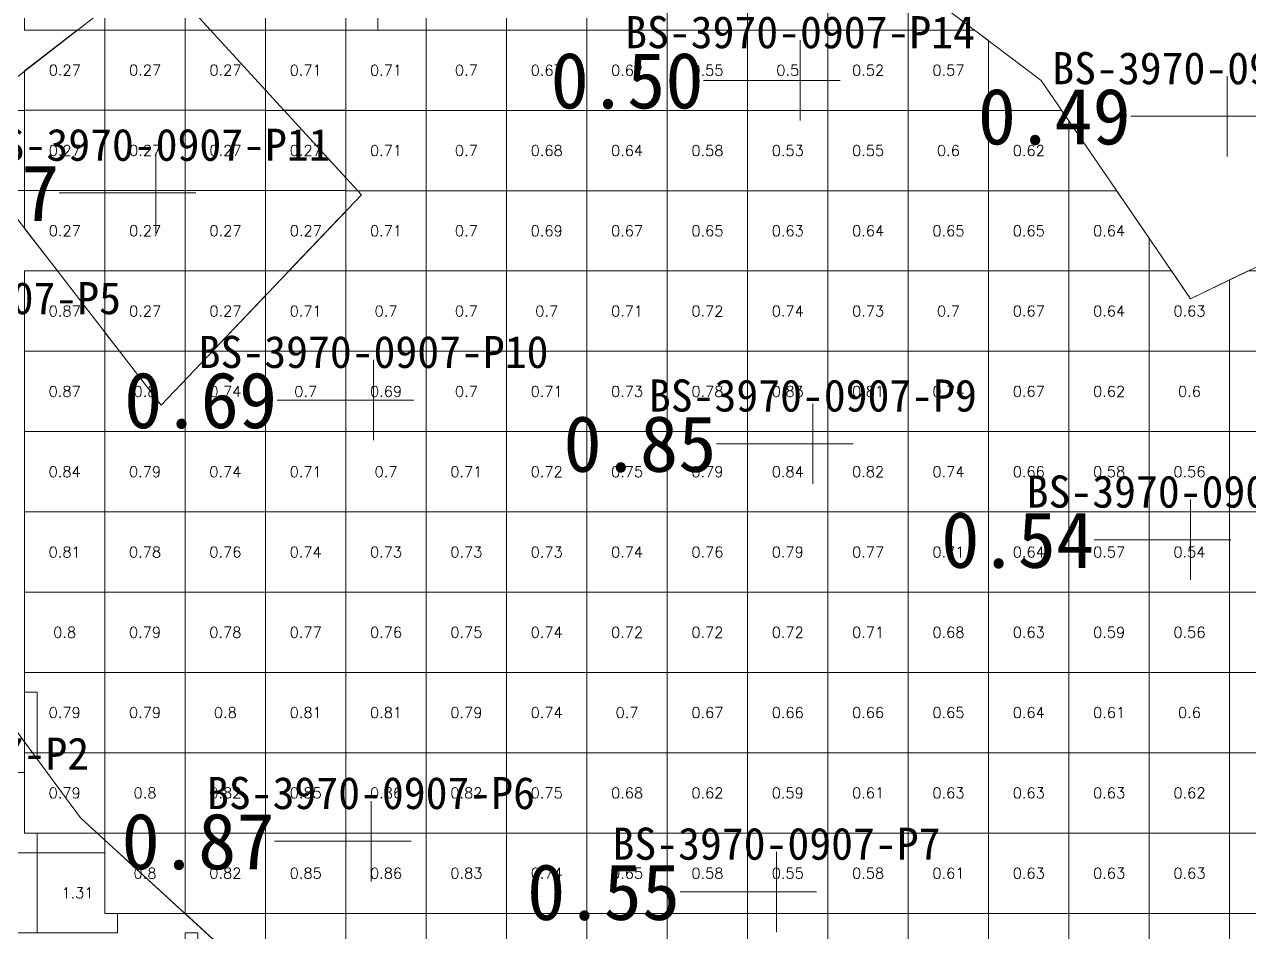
# Model space of a CAD drawing. Header units: inches. Extents: x 469931.6 to 470004.9, y 4349718.4 to 4349790.6.
# Drawn here: x 469940.68 to 469955.93, y 4349727.13 to 4349738.44 of the extents above; entities that cross this region are included whole.
import ezdxf
from ezdxf.enums import TextEntityAlignment as Align

# ---------------------------------------------------------------- set-up
doc = ezdxf.new("R2010")
doc.units = ezdxf.units.IN
doc.header["$MEASUREMENT"] = 0
for name, color, linetype, lineweight in [('0.500-1.000', 7, 'Continuous', 0), ('1.000-1.500', 7, 'Continuous', 0), ('孔口文字', 7, 'Continuous', 0), ('点', 7, 'Continuous', 0), ('爆区方格网', 7, 'Continuous', 0), ('线条', 7, 'Continuous', 0), ('钻孔', 7, 'Continuous', 0)]:
    doc.layers.add(name, color=color, linetype=linetype, lineweight=lineweight)
doc.styles.add('3dmine_textStyle_1', font='txt.shx', dxfattribs={"height": 1, "bigfont": 'gbcbig.shx'})
doc.styles.add('3dmine_textStyle_3', font='simsunb.ttf', dxfattribs={"height": 1})

msp = doc.modelspace()

# ---------------------------------------------------------------- hatches: boundary and pattern name
at = {"layer": '钻孔', "linetype": 'Continuous', "lineweight": 0, "true_color": 0x00ffff, "extrusion": (0, 1, 0)}
for points in [[(-469951.337, 3959.622), (-469950.337, 3959.622), (-469950.337, 3971.622), (-469951.337, 3971.622)], [(-469940.844, 3960.356), (-469939.844, 3960.356), (-469939.844, 3971.356), (-469940.844, 3971.356)], [(-469946.029, 3959.531), (-469945.029, 3959.531), (-469945.029, 3971.531), (-469946.029, 3971.531)], [(-469951.497, 3960.438), (-469950.497, 3960.438), (-469950.497, 3971.438), (-469951.497, 3971.438)], [(-469956.199, 3959.658), (-469955.199, 3959.658), (-469955.199, 3971.658), (-469956.199, 3971.658)], [(-469945.997, 3959.606), (-469944.997, 3959.606), (-469944.997, 3971.606), (-469945.997, 3971.606)], [(-469951.044, 3959.682), (-469950.044, 3959.682), (-469950.044, 3971.682), (-469951.044, 3971.682)]]:
    msp.add_hatch(color=4, dxfattribs=at).paths.add_polyline_path(points, flags=0)
at = {"layer": '钻孔', "linetype": 'Continuous', "lineweight": 0, "true_color": 0x808080, "extrusion": (0, 1, 0)}
for points in [[(-469956.654, 3959.69), (-469955.654, 3959.69), (-469955.654, 3971.69), (-469956.654, 3971.69)], [(-469943.317, 3959.551), (-469942.317, 3959.551), (-469942.317, 3971.551), (-469943.317, 3971.551)]]:
    msp.add_hatch(color=8, dxfattribs=at).paths.add_polyline_path(points, flags=0)

# ---------------------------------------------------------------- linework, layer by layer
at = {"layer": '0.500-1.000', "color": 4, "linetype": 'Continuous', "lineweight": 0, "true_color": 0x00ffff}
for points in [[(469956.989, 4349724.699), (469955.859, 4349723.342), (469953.772, 4349720.857), (469951.686, 4349718.372), (469948.352, 4349719.25), (469946.493, 4349719.739), (469945.018, 4349720.128), (469946.928, 4349723.214), (469947.006, 4349723.341), (469946.95, 4349723.394), (469945.311, 4349724.961), (469941.381, 4349728.564), (469940.505, 4349729.752), (469939.473, 4349731.151), (469936.853, 4349731.96), (469935.078, 4349732.508), (469931.842, 4349732.619), (469931.683, 4349735.179), (469934.683, 4349738.179), (469935.697, 4349739.041), (469936.613, 4349739.82), (469939.613, 4349742.82), (469941.158, 4349743.706), (469942.755, 4349741.707)], [(469942.755, 4349741.707), (469948.39, 4349741.491), (469948.982, 4349741.944), (469950.37, 4349739.993), (469953.337, 4349737.747), (469954.366, 4349736.244), (469955.199, 4349735.026), (469956.817, 4349735.808)], [(469942.309, 4349739.128), (469939.738, 4349737.128), (469942.385, 4349733.701), (469944.877, 4349736.321), (469942.309, 4349739.128)]]:
    msp.add_lwpolyline(points, dxfattribs=at)
at = {"layer": '1.000-1.500', "color": 1, "linetype": 'Continuous', "lineweight": 0, "true_color": 0xff0000}
msp.add_lwpolyline([(469939.473, 4349731.151), (469941.381, 4349728.564), (469943.197, 4349726.899), (469940.724, 4349724.454), (469939.448, 4349725.763), (469936.323, 4349726.803), (469937.928, 4349731.628), (469939.473, 4349731.151)], dxfattribs=at)
at = {"layer": '点', "color": 138, "linetype": 'Continuous', "lineweight": 0, "true_color": 0x004c4c}
for points, elevation in [([(469945.08, 4349738.373), (469945.08, 4349739.373)], 3971.561), ([(469950.337, 4349737.247), (469950.337, 4349738.247)], 3971.622), ([(469950.837, 4349737.747), (469949.837, 4349737.747)], 3971.622), ([(469955.654, 4349736.799), (469955.654, 4349737.799)], 3971.69), ([(469956.154, 4349737.299), (469955.154, 4349737.299)], 3971.69), ([(469942.317, 4349735.845), (469942.317, 4349736.845)], 3971.551), ([(469942.817, 4349736.345), (469941.817, 4349736.345)], 3971.551), ([(469945.029, 4349733.265), (469945.029, 4349734.265)], 3971.531), ([(469945.529, 4349733.765), (469944.529, 4349733.765)], 3971.531), ([(469950.497, 4349732.722), (469950.497, 4349733.722)], 3971.438), ([(469950.997, 4349733.222), (469949.997, 4349733.222)], 3971.438), ([(469955.199, 4349731.526), (469955.199, 4349732.526)], 3971.658), ([(469955.699, 4349732.026), (469954.699, 4349732.026)], 3971.658), ([(469944.997, 4349727.772), (469944.997, 4349728.772)], 3971.606), ([(469945.497, 4349728.272), (469944.497, 4349728.272)], 3971.606), ([(469950.044, 4349727.141), (469950.044, 4349728.141)], 3971.682), ([(469950.544, 4349727.641), (469949.544, 4349727.641)], 3971.682)]:
    msp.add_lwpolyline(points, dxfattribs=dict(at, elevation=elevation))
at = {"layer": '爆区方格网', "color": 4, "linetype": 'Continuous', "lineweight": 0, "true_color": 0x00ffff}
for points, elevation in [([(469941.684, 4349738.373), (469940.684, 4349738.373), (469940.684, 4349739.373), (469941.684, 4349739.373), (469941.684, 4349738.373)], 3971.438), ([(469942.685, 4349738.717), (469942.684, 4349738.718), (469942.684, 4349738.374), (469941.685, 4349738.374), (469941.685, 4349738.642), (469942.309, 4349739.128), (469942.684, 4349738.718), (469942.684, 4349739.373), (469942.685, 4349739.373), (469942.685, 4349738.717)], 3971.551), ([(469943.684, 4349738.373), (469942.684, 4349738.373), (469942.684, 4349739.373), (469943.684, 4349739.373), (469943.684, 4349738.373)], 3971.438), ([(469944.684, 4349738.373), (469943.684, 4349738.373), (469943.684, 4349739.373), (469944.684, 4349739.373), (469944.684, 4349738.373)], 3971.438), ([(469945.684, 4349738.373), (469944.684, 4349738.373), (469944.684, 4349739.373), (469945.684, 4349739.373), (469945.684, 4349738.373)], 3971.438), ([(469946.684, 4349738.373), (469945.684, 4349738.373), (469945.684, 4349739.373), (469946.684, 4349739.373), (469946.684, 4349738.373)], 3971.438), ([(469947.684, 4349738.373), (469946.684, 4349738.373), (469946.684, 4349739.373), (469947.684, 4349739.373), (469947.684, 4349738.373)], 3971.438), ([(469948.684, 4349738.373), (469947.684, 4349738.373), (469947.684, 4349739.373), (469948.684, 4349739.373), (469948.684, 4349738.373)], 3971.438), ([(469949.684, 4349738.373), (469948.684, 4349738.373), (469948.684, 4349739.373), (469949.684, 4349739.373), (469949.684, 4349738.373)], 3971.438), ([(469950.684, 4349738.373), (469949.684, 4349738.373), (469949.684, 4349739.373), (469950.684, 4349739.373), (469950.684, 4349738.373)], 3971.438), ([(469951.684, 4349738.999), (469951.684, 4349738.373), (469950.684, 4349738.373), (469950.684, 4349739.373), (469951.189, 4349739.373), (469951.684, 4349738.999)], 3971.438), ([(469941.685, 4349737.374), (469940.685, 4349737.374), (469940.685, 4349737.864), (469941.338, 4349738.373), (469940.685, 4349738.373), (469940.685, 4349738.374), (469941.339, 4349738.374), (469941.338, 4349738.373), (469941.684, 4349738.373), (469941.684, 4349738.374), (469941.685, 4349738.374), (469941.685, 4349737.374)], 3971.551), ([(469942.684, 4349738.373), (469942.685, 4349738.373), (469942.685, 4349737.374), (469941.685, 4349737.374), (469941.685, 4349738.374), (469942.684, 4349738.374), (469942.684, 4349738.373)], 3971.551), ([(469943.684, 4349738.373), (469943.685, 4349738.373), (469943.685, 4349737.624), (469943.684, 4349737.625), (469943.684, 4349737.374), (469942.685, 4349737.374), (469942.685, 4349738.373), (469943, 4349738.373), (469943.684, 4349737.625), (469943.684, 4349738.373), (469943, 4349738.373), (469942.999, 4349738.374), (469943.684, 4349738.374), (469943.684, 4349738.373)], 3971.551), ([(469944.684, 4349737.373), (469943.684, 4349737.373), (469943.684, 4349738.373), (469944.684, 4349738.373), (469944.684, 4349737.373)], 3971.438), ([(469945.684, 4349737.373), (469944.684, 4349737.373), (469944.684, 4349738.373), (469945.684, 4349738.373), (469945.684, 4349737.373)], 3971.438), ([(469946.684, 4349737.373), (469945.684, 4349737.373), (469945.684, 4349738.373), (469946.684, 4349738.373), (469946.684, 4349737.373)], 3971.438), ([(469947.684, 4349737.373), (469946.684, 4349737.373), (469946.684, 4349738.373), (469947.684, 4349738.373), (469947.684, 4349737.373)], 3971.438), ([(469948.684, 4349737.373), (469947.684, 4349737.373), (469947.684, 4349738.373), (469948.684, 4349738.373), (469948.684, 4349737.373)], 3971.438), ([(469949.684, 4349737.373), (469948.684, 4349737.373), (469948.684, 4349738.373), (469949.684, 4349738.373), (469949.684, 4349737.373)], 3971.438), ([(469950.684, 4349737.373), (469949.684, 4349737.373), (469949.684, 4349738.373), (469950.684, 4349738.373), (469950.684, 4349737.373)], 3971.438), ([(469951.684, 4349737.373), (469950.684, 4349737.373), (469950.684, 4349738.373), (469951.684, 4349738.373), (469951.684, 4349737.373)], 3971.438), ([(469952.684, 4349738.242), (469952.684, 4349737.373), (469951.684, 4349737.373), (469951.684, 4349738.373), (469952.51, 4349738.373), (469952.684, 4349738.242)], 3971.438), ([(469940.685, 4349736.374), (469940.321, 4349736.374), (469939.738, 4349737.128), (469940.053, 4349737.373), (469939.685, 4349737.373), (469939.685, 4349737.374), (469940.054, 4349737.374), (469940.053, 4349737.373), (469940.684, 4349737.373), (469940.684, 4349737.374), (469940.685, 4349737.374), (469940.685, 4349736.374)], 3971.551), ([(469941.685, 4349736.374), (469940.685, 4349736.374), (469940.685, 4349737.374), (469941.685, 4349737.374), (469941.685, 4349736.374)], 3971.551), ([(469942.685, 4349736.374), (469941.685, 4349736.374), (469941.685, 4349737.374), (469942.685, 4349737.374), (469942.685, 4349736.374)], 3971.551), ([(469943.684, 4349737.373), (469943.685, 4349737.373), (469943.685, 4349736.374), (469942.685, 4349736.374), (469942.685, 4349737.374), (469943.684, 4349737.374), (469943.684, 4349737.373)], 3971.551), ([(469944.684, 4349737.373), (469944.685, 4349737.373), (469944.685, 4349736.531), (469944.684, 4349736.532), (469944.684, 4349736.374), (469943.685, 4349736.374), (469943.685, 4349737.373), (469943.915, 4349737.373), (469944.684, 4349736.532), (469944.684, 4349737.373), (469943.915, 4349737.373), (469943.914, 4349737.374), (469944.684, 4349737.374), (469944.684, 4349737.373)], 3971.551), ([(469945.684, 4349736.373), (469944.684, 4349736.373), (469944.684, 4349737.373), (469945.684, 4349737.373), (469945.684, 4349736.373)], 3971.438), ([(469946.684, 4349736.373), (469945.684, 4349736.373), (469945.684, 4349737.373), (469946.684, 4349737.373), (469946.684, 4349736.373)], 3971.438), ([(469947.684, 4349736.373), (469946.684, 4349736.373), (469946.684, 4349737.373), (469947.684, 4349737.373), (469947.684, 4349736.373)], 3971.438), ([(469948.684, 4349736.373), (469947.684, 4349736.373), (469947.684, 4349737.373), (469948.684, 4349737.373), (469948.684, 4349736.373)], 3971.438), ([(469949.684, 4349736.373), (469948.684, 4349736.373), (469948.684, 4349737.373), (469949.684, 4349737.373), (469949.684, 4349736.373)], 3971.438), ([(469950.684, 4349736.373), (469949.684, 4349736.373), (469949.684, 4349737.373), (469950.684, 4349737.373), (469950.684, 4349736.373)], 3971.438), ([(469951.684, 4349736.373), (469950.684, 4349736.373), (469950.684, 4349737.373), (469951.684, 4349737.373), (469951.684, 4349736.373)], 3971.438), ([(469952.684, 4349736.373), (469951.684, 4349736.373), (469951.684, 4349737.373), (469952.684, 4349737.373), (469952.684, 4349736.373)], 3971.438), ([(469953.684, 4349737.241), (469953.684, 4349736.373), (469952.684, 4349736.373), (469952.684, 4349737.373), (469953.593, 4349737.373), (469953.684, 4349737.241)], 3971.438), ([(469941.685, 4349735.374), (469941.093, 4349735.374), (469940.685, 4349735.903), (469940.685, 4349736.374), (469941.685, 4349736.374), (469941.685, 4349735.374)], 3971.551), ([(469942.685, 4349735.374), (469941.685, 4349735.374), (469941.685, 4349736.374), (469942.685, 4349736.374), (469942.685, 4349735.374)], 3971.551), ([(469943.685, 4349735.374), (469942.685, 4349735.374), (469942.685, 4349736.374), (469943.685, 4349736.374), (469943.685, 4349735.374)], 3971.551), ([(469944.684, 4349736.373), (469944.684, 4349736.117), (469944.685, 4349736.118), (469944.685, 4349735.374), (469944.684, 4349735.374), (469944.684, 4349736.117), (469943.976, 4349735.374), (469943.685, 4349735.374), (469943.685, 4349736.374), (469944.684, 4349736.374), (469944.684, 4349736.373)], 3971.551), ([(469945.684, 4349735.373), (469944.684, 4349735.373), (469944.684, 4349736.373), (469945.684, 4349736.373), (469945.684, 4349735.373)], 3971.438), ([(469946.684, 4349735.373), (469945.684, 4349735.373), (469945.684, 4349736.373), (469946.684, 4349736.373), (469946.684, 4349735.373)], 3971.438), ([(469947.684, 4349735.373), (469946.684, 4349735.373), (469946.684, 4349736.373), (469947.684, 4349736.373), (469947.684, 4349735.373)], 3971.438), ([(469948.684, 4349735.373), (469947.684, 4349735.373), (469947.684, 4349736.373), (469948.684, 4349736.373), (469948.684, 4349735.373)], 3971.438), ([(469949.684, 4349735.373), (469948.684, 4349735.373), (469948.684, 4349736.373), (469949.684, 4349736.373), (469949.684, 4349735.373)], 3971.438), ([(469950.684, 4349735.373), (469949.684, 4349735.373), (469949.684, 4349736.373), (469950.684, 4349736.373), (469950.684, 4349735.373)], 3971.438), ([(469951.684, 4349735.373), (469950.684, 4349735.373), (469950.684, 4349736.373), (469951.684, 4349736.373), (469951.684, 4349735.373)], 3971.438), ([(469952.684, 4349735.373), (469951.684, 4349735.373), (469951.684, 4349736.373), (469952.684, 4349736.373), (469952.684, 4349735.373)], 3971.438), ([(469953.684, 4349735.373), (469952.684, 4349735.373), (469952.684, 4349736.373), (469953.684, 4349736.373), (469953.684, 4349735.373)], 3971.438), ([(469954.366, 4349736.244), (469954.684, 4349735.78), (469954.684, 4349735.373), (469953.684, 4349735.373), (469953.684, 4349736.373), (469954.278, 4349736.373), (469954.366, 4349736.244)], 3971.438), ([(469941.684, 4349734.373), (469940.684, 4349734.373), (469940.684, 4349735.373), (469941.684, 4349735.373), (469941.684, 4349734.373)], 3971.438), ([(469942.685, 4349734.374), (469941.865, 4349734.374), (469941.685, 4349734.608), (469941.685, 4349735.374), (469942.685, 4349735.374), (469942.685, 4349734.374)], 3971.551), ([(469943.685, 4349735.373), (469943.684, 4349735.373), (469943.684, 4349735.066), (469943.685, 4349735.067), (469943.685, 4349734.374), (469943.684, 4349734.374), (469943.684, 4349735.066), (469943.025, 4349734.374), (469942.685, 4349734.374), (469942.685, 4349735.374), (469943.685, 4349735.374), (469943.685, 4349735.373)], 3971.551), ([(469944.684, 4349734.373), (469943.684, 4349734.373), (469943.684, 4349735.373), (469944.684, 4349735.373), (469944.684, 4349734.373)], 3971.438), ([(469945.684, 4349734.373), (469944.684, 4349734.373), (469944.684, 4349735.373), (469945.684, 4349735.373), (469945.684, 4349734.373)], 3971.438), ([(469946.684, 4349734.373), (469945.684, 4349734.373), (469945.684, 4349735.373), (469946.684, 4349735.373), (469946.684, 4349734.373)], 3971.438), ([(469947.684, 4349734.373), (469946.684, 4349734.373), (469946.684, 4349735.373), (469947.684, 4349735.373), (469947.684, 4349734.373)], 3971.438), ([(469948.684, 4349734.373), (469947.684, 4349734.373), (469947.684, 4349735.373), (469948.684, 4349735.373), (469948.684, 4349734.373)], 3971.438), ([(469949.684, 4349734.373), (469948.684, 4349734.373), (469948.684, 4349735.373), (469949.684, 4349735.373), (469949.684, 4349734.373)], 3971.438), ([(469950.684, 4349734.373), (469949.684, 4349734.373), (469949.684, 4349735.373), (469950.684, 4349735.373), (469950.684, 4349734.373)], 3971.438), ([(469951.684, 4349734.373), (469950.684, 4349734.373), (469950.684, 4349735.373), (469951.684, 4349735.373), (469951.684, 4349734.373)], 3971.438), ([(469952.684, 4349734.373), (469951.684, 4349734.373), (469951.684, 4349735.373), (469952.684, 4349735.373), (469952.684, 4349734.373)], 3971.438), ([(469953.684, 4349734.373), (469952.684, 4349734.373), (469952.684, 4349735.373), (469953.684, 4349735.373), (469953.684, 4349734.373)], 3971.438), ([(469954.684, 4349734.373), (469953.684, 4349734.373), (469953.684, 4349735.373), (469954.684, 4349735.373), (469954.684, 4349734.373)], 3971.438), ([(469955.199, 4349735.026), (469955.684, 4349735.261), (469955.684, 4349734.373), (469954.684, 4349734.373), (469954.684, 4349735.373), (469954.962, 4349735.373), (469955.199, 4349735.026)], 3971.438), ([(469956.684, 4349734.373), (469955.684, 4349734.373), (469955.684, 4349735.261), (469955.916, 4349735.373), (469956.684, 4349735.373), (469956.684, 4349734.373)], 3971.438), ([(469941.684, 4349733.373), (469940.684, 4349733.373), (469940.684, 4349734.373), (469941.684, 4349734.373), (469941.684, 4349733.373)], 3971.438), ([(469942.684, 4349733.373), (469941.684, 4349733.373), (469941.684, 4349734.373), (469942.684, 4349734.373), (469942.684, 4349733.373)], 3971.438), ([(469943.684, 4349733.373), (469942.684, 4349733.373), (469942.684, 4349734.373), (469943.684, 4349734.373), (469943.684, 4349733.373)], 3971.438), ([(469944.684, 4349733.373), (469943.684, 4349733.373), (469943.684, 4349734.373), (469944.684, 4349734.373), (469944.684, 4349733.373)], 3971.438), ([(469945.684, 4349733.373), (469944.684, 4349733.373), (469944.684, 4349734.373), (469945.684, 4349734.373), (469945.684, 4349733.373)], 3971.438), ([(469946.684, 4349733.373), (469945.684, 4349733.373), (469945.684, 4349734.373), (469946.684, 4349734.373), (469946.684, 4349733.373)], 3971.438), ([(469947.684, 4349733.373), (469946.684, 4349733.373), (469946.684, 4349734.373), (469947.684, 4349734.373), (469947.684, 4349733.373)], 3971.438), ([(469948.684, 4349733.373), (469947.684, 4349733.373), (469947.684, 4349734.373), (469948.684, 4349734.373), (469948.684, 4349733.373)], 3971.438), ([(469949.684, 4349733.373), (469948.684, 4349733.373), (469948.684, 4349734.373), (469949.684, 4349734.373), (469949.684, 4349733.373)], 3971.438), ([(469950.684, 4349733.373), (469949.684, 4349733.373), (469949.684, 4349734.373), (469950.684, 4349734.373), (469950.684, 4349733.373)], 3971.438), ([(469951.684, 4349733.373), (469950.684, 4349733.373), (469950.684, 4349734.373), (469951.684, 4349734.373), (469951.684, 4349733.373)], 3971.438), ([(469952.684, 4349733.373), (469951.684, 4349733.373), (469951.684, 4349734.373), (469952.684, 4349734.373), (469952.684, 4349733.373)], 3971.438), ([(469953.684, 4349733.373), (469952.684, 4349733.373), (469952.684, 4349734.373), (469953.684, 4349734.373), (469953.684, 4349733.373)], 3971.438), ([(469954.684, 4349733.373), (469953.684, 4349733.373), (469953.684, 4349734.373), (469954.684, 4349734.373), (469954.684, 4349733.373)], 3971.438), ([(469955.684, 4349733.373), (469954.684, 4349733.373), (469954.684, 4349734.373), (469955.684, 4349734.373), (469955.684, 4349733.373)], 3971.438), ([(469956.684, 4349733.373), (469955.684, 4349733.373), (469955.684, 4349734.373), (469956.684, 4349734.373), (469956.684, 4349733.373)], 3971.438), ([(469941.684, 4349732.373), (469940.684, 4349732.373), (469940.684, 4349733.373), (469941.684, 4349733.373), (469941.684, 4349732.373)], 3971.438), ([(469942.684, 4349732.373), (469941.684, 4349732.373), (469941.684, 4349733.373), (469942.684, 4349733.373), (469942.684, 4349732.373)], 3971.438), ([(469943.684, 4349732.373), (469942.684, 4349732.373), (469942.684, 4349733.373), (469943.684, 4349733.373), (469943.684, 4349732.373)], 3971.438), ([(469944.684, 4349732.373), (469943.684, 4349732.373), (469943.684, 4349733.373), (469944.684, 4349733.373), (469944.684, 4349732.373)], 3971.438), ([(469945.684, 4349732.373), (469944.684, 4349732.373), (469944.684, 4349733.373), (469945.684, 4349733.373), (469945.684, 4349732.373)], 3971.438), ([(469946.684, 4349732.373), (469945.684, 4349732.373), (469945.684, 4349733.373), (469946.684, 4349733.373), (469946.684, 4349732.373)], 3971.438), ([(469947.684, 4349732.373), (469946.684, 4349732.373), (469946.684, 4349733.373), (469947.684, 4349733.373), (469947.684, 4349732.373)], 3971.438), ([(469948.684, 4349732.373), (469947.684, 4349732.373), (469947.684, 4349733.373), (469948.684, 4349733.373), (469948.684, 4349732.373)], 3971.438), ([(469949.684, 4349732.373), (469948.684, 4349732.373), (469948.684, 4349733.373), (469949.684, 4349733.373), (469949.684, 4349732.373)], 3971.438), ([(469950.684, 4349732.373), (469949.684, 4349732.373), (469949.684, 4349733.373), (469950.684, 4349733.373), (469950.684, 4349732.373)], 3971.438), ([(469951.684, 4349732.373), (469950.684, 4349732.373), (469950.684, 4349733.373), (469951.684, 4349733.373), (469951.684, 4349732.373)], 3971.438), ([(469952.684, 4349732.373), (469951.684, 4349732.373), (469951.684, 4349733.373), (469952.684, 4349733.373), (469952.684, 4349732.373)], 3971.438), ([(469953.684, 4349732.373), (469952.684, 4349732.373), (469952.684, 4349733.373), (469953.684, 4349733.373), (469953.684, 4349732.373)], 3971.438), ([(469954.684, 4349732.373), (469953.684, 4349732.373), (469953.684, 4349733.373), (469954.684, 4349733.373), (469954.684, 4349732.373)], 3971.438), ([(469955.684, 4349732.373), (469954.684, 4349732.373), (469954.684, 4349733.373), (469955.684, 4349733.373), (469955.684, 4349732.373)], 3971.438), ([(469956.684, 4349732.373), (469955.684, 4349732.373), (469955.684, 4349733.373), (469956.684, 4349733.373), (469956.684, 4349732.373)], 3971.438), ([(469941.684, 4349731.373), (469940.684, 4349731.373), (469940.684, 4349732.373), (469941.684, 4349732.373), (469941.684, 4349731.373)], 3971.438), ([(469942.684, 4349731.373), (469941.684, 4349731.373), (469941.684, 4349732.373), (469942.684, 4349732.373), (469942.684, 4349731.373)], 3971.438), ([(469943.684, 4349731.373), (469942.684, 4349731.373), (469942.684, 4349732.373), (469943.684, 4349732.373), (469943.684, 4349731.373)], 3971.438), ([(469944.684, 4349731.373), (469943.684, 4349731.373), (469943.684, 4349732.373), (469944.684, 4349732.373), (469944.684, 4349731.373)], 3971.438), ([(469945.684, 4349731.373), (469944.684, 4349731.373), (469944.684, 4349732.373), (469945.684, 4349732.373), (469945.684, 4349731.373)], 3971.438), ([(469946.684, 4349731.373), (469945.684, 4349731.373), (469945.684, 4349732.373), (469946.684, 4349732.373), (469946.684, 4349731.373)], 3971.438), ([(469947.684, 4349731.373), (469946.684, 4349731.373), (469946.684, 4349732.373), (469947.684, 4349732.373), (469947.684, 4349731.373)], 3971.438), ([(469948.684, 4349731.373), (469947.684, 4349731.373), (469947.684, 4349732.373), (469948.684, 4349732.373), (469948.684, 4349731.373)], 3971.438), ([(469949.684, 4349731.373), (469948.684, 4349731.373), (469948.684, 4349732.373), (469949.684, 4349732.373), (469949.684, 4349731.373)], 3971.438), ([(469950.684, 4349731.373), (469949.684, 4349731.373), (469949.684, 4349732.373), (469950.684, 4349732.373), (469950.684, 4349731.373)], 3971.438), ([(469951.684, 4349731.373), (469950.684, 4349731.373), (469950.684, 4349732.373), (469951.684, 4349732.373), (469951.684, 4349731.373)], 3971.438), ([(469952.684, 4349731.373), (469951.684, 4349731.373), (469951.684, 4349732.373), (469952.684, 4349732.373), (469952.684, 4349731.373)], 3971.438), ([(469953.684, 4349731.373), (469952.684, 4349731.373), (469952.684, 4349732.373), (469953.684, 4349732.373), (469953.684, 4349731.373)], 3971.438), ([(469954.684, 4349731.373), (469953.684, 4349731.373), (469953.684, 4349732.373), (469954.684, 4349732.373), (469954.684, 4349731.373)], 3971.438), ([(469955.684, 4349731.373), (469954.684, 4349731.373), (469954.684, 4349732.373), (469955.684, 4349732.373), (469955.684, 4349731.373)], 3971.438), ([(469956.684, 4349731.373), (469955.684, 4349731.373), (469955.684, 4349732.373), (469956.684, 4349732.373), (469956.684, 4349731.373)], 3971.438), ([(469941.684, 4349730.373), (469940.684, 4349730.373), (469940.684, 4349731.373), (469941.684, 4349731.373), (469941.684, 4349730.373)], 3971.438), ([(469942.684, 4349730.373), (469941.684, 4349730.373), (469941.684, 4349731.373), (469942.684, 4349731.373), (469942.684, 4349730.373)], 3971.438), ([(469943.684, 4349730.373), (469942.684, 4349730.373), (469942.684, 4349731.373), (469943.684, 4349731.373), (469943.684, 4349730.373)], 3971.438), ([(469944.684, 4349730.373), (469943.684, 4349730.373), (469943.684, 4349731.373), (469944.684, 4349731.373), (469944.684, 4349730.373)], 3971.438), ([(469945.684, 4349730.373), (469944.684, 4349730.373), (469944.684, 4349731.373), (469945.684, 4349731.373), (469945.684, 4349730.373)], 3971.438), ([(469946.684, 4349730.373), (469945.684, 4349730.373), (469945.684, 4349731.373), (469946.684, 4349731.373), (469946.684, 4349730.373)], 3971.438), ([(469947.684, 4349730.373), (469946.684, 4349730.373), (469946.684, 4349731.373), (469947.684, 4349731.373), (469947.684, 4349730.373)], 3971.438), ([(469948.684, 4349730.373), (469947.684, 4349730.373), (469947.684, 4349731.373), (469948.684, 4349731.373), (469948.684, 4349730.373)], 3971.438), ([(469949.684, 4349730.373), (469948.684, 4349730.373), (469948.684, 4349731.373), (469949.684, 4349731.373), (469949.684, 4349730.373)], 3971.438), ([(469950.684, 4349730.373), (469949.684, 4349730.373), (469949.684, 4349731.373), (469950.684, 4349731.373), (469950.684, 4349730.373)], 3971.438), ([(469951.684, 4349730.373), (469950.684, 4349730.373), (469950.684, 4349731.373), (469951.684, 4349731.373), (469951.684, 4349730.373)], 3971.438), ([(469952.684, 4349730.373), (469951.684, 4349730.373), (469951.684, 4349731.373), (469952.684, 4349731.373), (469952.684, 4349730.373)], 3971.438), ([(469953.684, 4349730.373), (469952.684, 4349730.373), (469952.684, 4349731.373), (469953.684, 4349731.373), (469953.684, 4349730.373)], 3971.438), ([(469954.684, 4349730.373), (469953.684, 4349730.373), (469953.684, 4349731.373), (469954.684, 4349731.373), (469954.684, 4349730.373)], 3971.438), ([(469955.684, 4349730.373), (469954.684, 4349730.373), (469954.684, 4349731.373), (469955.684, 4349731.373), (469955.684, 4349730.373)], 3971.438), ([(469956.684, 4349730.373), (469955.684, 4349730.373), (469955.684, 4349731.373), (469956.684, 4349731.373), (469956.684, 4349730.373)], 3971.438), ([(469941.684, 4349729.373), (469940.684, 4349729.373), (469940.684, 4349730.373), (469941.684, 4349730.373), (469941.684, 4349729.373)], 3971.438), ([(469942.684, 4349729.373), (469941.684, 4349729.373), (469941.684, 4349730.373), (469942.684, 4349730.373), (469942.684, 4349729.373)], 3971.438), ([(469943.684, 4349729.373), (469942.684, 4349729.373), (469942.684, 4349730.373), (469943.684, 4349730.373), (469943.684, 4349729.373)], 3971.438), ([(469944.684, 4349729.373), (469943.684, 4349729.373), (469943.684, 4349730.373), (469944.684, 4349730.373), (469944.684, 4349729.373)], 3971.438), ([(469945.684, 4349729.373), (469944.684, 4349729.373), (469944.684, 4349730.373), (469945.684, 4349730.373), (469945.684, 4349729.373)], 3971.438), ([(469946.684, 4349729.373), (469945.684, 4349729.373), (469945.684, 4349730.373), (469946.684, 4349730.373), (469946.684, 4349729.373)], 3971.438), ([(469947.684, 4349729.373), (469946.684, 4349729.373), (469946.684, 4349730.373), (469947.684, 4349730.373), (469947.684, 4349729.373)], 3971.438), ([(469948.684, 4349729.373), (469947.684, 4349729.373), (469947.684, 4349730.373), (469948.684, 4349730.373), (469948.684, 4349729.373)], 3971.438), ([(469949.684, 4349729.373), (469948.684, 4349729.373), (469948.684, 4349730.373), (469949.684, 4349730.373), (469949.684, 4349729.373)], 3971.438), ([(469950.684, 4349729.373), (469949.684, 4349729.373), (469949.684, 4349730.373), (469950.684, 4349730.373), (469950.684, 4349729.373)], 3971.438), ([(469951.684, 4349729.373), (469950.684, 4349729.373), (469950.684, 4349730.373), (469951.684, 4349730.373), (469951.684, 4349729.373)], 3971.438), ([(469952.684, 4349729.373), (469951.684, 4349729.373), (469951.684, 4349730.373), (469952.684, 4349730.373), (469952.684, 4349729.373)], 3971.438), ([(469953.684, 4349729.373), (469952.684, 4349729.373), (469952.684, 4349730.373), (469953.684, 4349730.373), (469953.684, 4349729.373)], 3971.438), ([(469954.684, 4349729.373), (469953.684, 4349729.373), (469953.684, 4349730.373), (469954.684, 4349730.373), (469954.684, 4349729.373)], 3971.438), ([(469955.684, 4349729.373), (469954.684, 4349729.373), (469954.684, 4349730.373), (469955.684, 4349730.373), (469955.684, 4349729.373)], 3971.438), ([(469956.684, 4349729.373), (469955.684, 4349729.373), (469955.684, 4349730.373), (469956.684, 4349730.373), (469956.684, 4349729.373)], 3971.438), ([(469941.684, 4349728.373), (469940.684, 4349728.373), (469940.684, 4349729.373), (469941.684, 4349729.373), (469941.684, 4349728.373)], 3971.438), ([(469942.684, 4349728.373), (469941.684, 4349728.373), (469941.684, 4349729.373), (469942.684, 4349729.373), (469942.684, 4349728.373)], 3971.438), ([(469943.684, 4349728.373), (469942.684, 4349728.373), (469942.684, 4349729.373), (469943.684, 4349729.373), (469943.684, 4349728.373)], 3971.438), ([(469944.684, 4349728.373), (469943.684, 4349728.373), (469943.684, 4349729.373), (469944.684, 4349729.373), (469944.684, 4349728.373)], 3971.438), ([(469945.684, 4349728.373), (469944.684, 4349728.373), (469944.684, 4349729.373), (469945.684, 4349729.373), (469945.684, 4349728.373)], 3971.438), ([(469946.684, 4349728.373), (469945.684, 4349728.373), (469945.684, 4349729.373), (469946.684, 4349729.373), (469946.684, 4349728.373)], 3971.438), ([(469947.684, 4349728.373), (469946.684, 4349728.373), (469946.684, 4349729.373), (469947.684, 4349729.373), (469947.684, 4349728.373)], 3971.438), ([(469948.684, 4349728.373), (469947.684, 4349728.373), (469947.684, 4349729.373), (469948.684, 4349729.373), (469948.684, 4349728.373)], 3971.438), ([(469949.684, 4349728.373), (469948.684, 4349728.373), (469948.684, 4349729.373), (469949.684, 4349729.373), (469949.684, 4349728.373)], 3971.438), ([(469950.684, 4349728.373), (469949.684, 4349728.373), (469949.684, 4349729.373), (469950.684, 4349729.373), (469950.684, 4349728.373)], 3971.438), ([(469951.684, 4349728.373), (469950.684, 4349728.373), (469950.684, 4349729.373), (469951.684, 4349729.373), (469951.684, 4349728.373)], 3971.438), ([(469952.684, 4349728.373), (469951.684, 4349728.373), (469951.684, 4349729.373), (469952.684, 4349729.373), (469952.684, 4349728.373)], 3971.438), ([(469953.684, 4349728.373), (469952.684, 4349728.373), (469952.684, 4349729.373), (469953.684, 4349729.373), (469953.684, 4349728.373)], 3971.438), ([(469954.684, 4349728.373), (469953.684, 4349728.373), (469953.684, 4349729.373), (469954.684, 4349729.373), (469954.684, 4349728.373)], 3971.438), ([(469955.684, 4349728.373), (469954.684, 4349728.373), (469954.684, 4349729.373), (469955.684, 4349729.373), (469955.684, 4349728.373)], 3971.438), ([(469956.684, 4349728.373), (469955.684, 4349728.373), (469955.684, 4349729.373), (469956.684, 4349729.373), (469956.684, 4349728.373)], 3971.438), ([(469942.684, 4349727.373), (469941.684, 4349727.373), (469941.684, 4349728.373), (469942.684, 4349728.373), (469942.684, 4349727.373)], 3971.438), ([(469943.684, 4349727.373), (469942.684, 4349727.373), (469942.684, 4349728.373), (469943.684, 4349728.373), (469943.684, 4349727.373)], 3971.438), ([(469944.684, 4349727.373), (469943.684, 4349727.373), (469943.684, 4349728.373), (469944.684, 4349728.373), (469944.684, 4349727.373)], 3971.438), ([(469945.684, 4349727.373), (469944.684, 4349727.373), (469944.684, 4349728.373), (469945.684, 4349728.373), (469945.684, 4349727.373)], 3971.438), ([(469946.684, 4349727.373), (469945.684, 4349727.373), (469945.684, 4349728.373), (469946.684, 4349728.373), (469946.684, 4349727.373)], 3971.438), ([(469947.684, 4349727.373), (469946.684, 4349727.373), (469946.684, 4349728.373), (469947.684, 4349728.373), (469947.684, 4349727.373)], 3971.438), ([(469948.684, 4349727.373), (469947.684, 4349727.373), (469947.684, 4349728.373), (469948.684, 4349728.373), (469948.684, 4349727.373)], 3971.438), ([(469949.684, 4349727.373), (469948.684, 4349727.373), (469948.684, 4349728.373), (469949.684, 4349728.373), (469949.684, 4349727.373)], 3971.438), ([(469950.684, 4349727.373), (469949.684, 4349727.373), (469949.684, 4349728.373), (469950.684, 4349728.373), (469950.684, 4349727.373)], 3971.438), ([(469951.684, 4349727.373), (469950.684, 4349727.373), (469950.684, 4349728.373), (469951.684, 4349728.373), (469951.684, 4349727.373)], 3971.438), ([(469952.684, 4349727.373), (469951.684, 4349727.373), (469951.684, 4349728.373), (469952.684, 4349728.373), (469952.684, 4349727.373)], 3971.438), ([(469953.684, 4349727.373), (469952.684, 4349727.373), (469952.684, 4349728.373), (469953.684, 4349728.373), (469953.684, 4349727.373)], 3971.438), ([(469954.684, 4349727.373), (469953.684, 4349727.373), (469953.684, 4349728.373), (469954.684, 4349728.373), (469954.684, 4349727.373)], 3971.438), ([(469955.684, 4349727.373), (469954.684, 4349727.373), (469954.684, 4349728.373), (469955.684, 4349728.373), (469955.684, 4349727.373)], 3971.438), ([(469956.684, 4349727.373), (469955.684, 4349727.373), (469955.684, 4349728.373), (469956.684, 4349728.373), (469956.684, 4349727.373)], 3971.438), ([(469944.684, 4349726.373), (469943.684, 4349726.373), (469943.684, 4349727.373), (469944.684, 4349727.373), (469944.684, 4349726.373)], 3971.438), ([(469945.684, 4349726.373), (469944.684, 4349726.373), (469944.684, 4349727.373), (469945.684, 4349727.373), (469945.684, 4349726.373)], 3971.438), ([(469946.684, 4349726.373), (469945.684, 4349726.373), (469945.684, 4349727.373), (469946.684, 4349727.373), (469946.684, 4349726.373)], 3971.438), ([(469947.684, 4349726.373), (469946.684, 4349726.373), (469946.684, 4349727.373), (469947.684, 4349727.373), (469947.684, 4349726.373)], 3971.438), ([(469948.684, 4349726.373), (469947.684, 4349726.373), (469947.684, 4349727.373), (469948.684, 4349727.373), (469948.684, 4349726.373)], 3971.438), ([(469949.684, 4349726.373), (469948.684, 4349726.373), (469948.684, 4349727.373), (469949.684, 4349727.373), (469949.684, 4349726.373)], 3971.438), ([(469950.684, 4349726.373), (469949.684, 4349726.373), (469949.684, 4349727.373), (469950.684, 4349727.373), (469950.684, 4349726.373)], 3971.438), ([(469951.684, 4349726.373), (469950.684, 4349726.373), (469950.684, 4349727.373), (469951.684, 4349727.373), (469951.684, 4349726.373)], 3971.438), ([(469952.684, 4349726.373), (469951.684, 4349726.373), (469951.684, 4349727.373), (469952.684, 4349727.373), (469952.684, 4349726.373)], 3971.438), ([(469953.684, 4349726.373), (469952.684, 4349726.373), (469952.684, 4349727.373), (469953.684, 4349727.373), (469953.684, 4349726.373)], 3971.438), ([(469954.684, 4349726.373), (469953.684, 4349726.373), (469953.684, 4349727.373), (469954.684, 4349727.373), (469954.684, 4349726.373)], 3971.438), ([(469955.684, 4349726.373), (469954.684, 4349726.373), (469954.684, 4349727.373), (469955.684, 4349727.373), (469955.684, 4349726.373)], 3971.438), ([(469956.684, 4349726.373), (469955.684, 4349726.373), (469955.684, 4349727.373), (469956.684, 4349727.373), (469956.684, 4349726.373)], 3971.438)]:
    msp.add_lwpolyline(points, dxfattribs=dict(at, elevation=elevation))
at = {"layer": '爆区方格网', "color": 1, "linetype": 'Continuous', "lineweight": 0, "true_color": 0xff0000}
for points, elevation in [([(469940.843, 4349729.294), (469940.684, 4349729.51), (469940.684, 4349729.373), (469940.684, 4349729.129), (469939.843, 4349729.129), (469939.843, 4349730.129), (469940.227, 4349730.129), (469940.684, 4349729.51), (469940.684, 4349730.129), (469940.843, 4349730.129), (469940.843, 4349729.294)], 3971.711), ([(469940.684, 4349728.373), (469940.843, 4349728.373), (469940.843, 4349728.129), (469939.843, 4349728.129), (469939.843, 4349729.129), (469940.684, 4349729.129), (469940.684, 4349728.373)], 3971.711), ([(469940.843, 4349727.129), (469939.843, 4349727.129), (469939.843, 4349728.129), (469940.843, 4349728.129), (469940.843, 4349727.129)], 3971.711), ([(469941.684, 4349727.373), (469941.843, 4349727.373), (469941.843, 4349727.129), (469940.843, 4349727.129), (469940.843, 4349728.129), (469941.684, 4349728.129), (469941.684, 4349727.373)], 3971.711), ([(469943.684, 4349726.373), (469942.843, 4349726.373), (469942.843, 4349726.548), (469942.684, 4349726.391), (469942.684, 4349727.129), (469942.843, 4349727.129), (469942.843, 4349726.548), (469943.197, 4349726.899), (469943.197, 4349726.899), (469942.684, 4349727.37), (469942.684, 4349727.373), (469943.684, 4349727.373), (469943.684, 4349726.373)], 3971.698)]:
    msp.add_lwpolyline(points, dxfattribs=dict(at, elevation=elevation))
at = {"layer": '线条', "color": 138, "linetype": 'Continuous', "lineweight": 0, "true_color": 0x004c4c}
for points, elevation in [([(469950.337, 4349737.747), (469950.337, 4349737.747), (469950.337, 4349737.747)], 3971.622), ([(469955.654, 4349737.299), (469955.654, 4349737.299), (469955.654, 4349737.299)], 3971.69), ([(469942.317, 4349736.345), (469942.317, 4349736.345), (469942.317, 4349736.345)], 3971.551), ([(469945.029, 4349733.765), (469945.029, 4349733.765), (469945.029, 4349733.765)], 3971.531), ([(469950.497, 4349733.222), (469950.497, 4349733.222), (469950.497, 4349733.222)], 3971.438), ([(469955.199, 4349732.026), (469955.199, 4349732.026), (469955.199, 4349732.026)], 3971.658), ([(469944.997, 4349728.272), (469944.997, 4349728.272), (469944.997, 4349728.272)], 3971.606), ([(469950.044, 4349727.641), (469950.044, 4349727.641), (469950.044, 4349727.641)], 3971.682)]:
    msp.add_lwpolyline(points, dxfattribs=dict(at, elevation=elevation))
at = {"layer": '钻孔', "color": 4, "linetype": 'Continuous', "lineweight": 0, "true_color": 0x00ffff}
for points, elevation in [([(469950.337, 4349737.747), (469949.137, 4349737.747)], 3971.622), ([(469950.337, 4349737.747), (469949.137, 4349737.747)], 3959.622), ([(469945.029, 4349733.765), (469943.829, 4349733.765)], 3971.531), ([(469945.029, 4349733.765), (469943.829, 4349733.765)], 3959.531), ([(469950.497, 4349733.222), (469949.297, 4349733.222)], 3971.438), ([(469950.497, 4349733.222), (469949.297, 4349733.222)], 3960.438), ([(469955.199, 4349732.026), (469953.999, 4349732.026)], 3971.658), ([(469955.199, 4349732.026), (469953.999, 4349732.026)], 3959.658), ([(469944.997, 4349728.272), (469943.797, 4349728.272)], 3971.606), ([(469944.997, 4349728.272), (469943.797, 4349728.272)], 3959.606), ([(469950.044, 4349727.641), (469948.844, 4349727.641)], 3971.682), ([(469950.044, 4349727.641), (469948.844, 4349727.641)], 3959.682)]:
    msp.add_lwpolyline(points, dxfattribs=dict(at, elevation=elevation))
at = {"layer": '钻孔', "color": 8, "linetype": 'Continuous', "lineweight": 0, "true_color": 0x808080}
for points, elevation in [([(469955.654, 4349737.299), (469954.454, 4349737.299)], 3971.69), ([(469955.654, 4349737.299), (469954.454, 4349737.299)], 3959.69), ([(469942.317, 4349736.345), (469941.117, 4349736.345)], 3971.551), ([(469942.317, 4349736.345), (469941.117, 4349736.345)], 3959.551)]:
    msp.add_lwpolyline(points, dxfattribs=dict(at, elevation=elevation))

# ---------------------------------------------------------------- texts
at = {"color": 4, "linetype": 'Continuous', "lineweight": 0, "true_color": 0x00ffff, "style": '3dmine_textStyle_1'}
for s, p in [('0.27', (469941.185, 4349737.874, 3971.551)), ('0.27', (469942.185, 4349737.874, 3971.551)), ('0.27', (469943.185, 4349737.874, 3971.551)), ('0.71', (469944.184, 4349737.873, 3971.438)), ('0.71', (469945.184, 4349737.873, 3971.438)), ('0.7', (469946.184, 4349737.873, 3971.438)), ('0.67', (469947.184, 4349737.873, 3971.438)), ('0.62', (469948.184, 4349737.873, 3971.438)), ('0.55', (469949.184, 4349737.873, 3971.438)), ('0.5', (469950.184, 4349737.873, 3971.438)), ('0.52', (469951.184, 4349737.873, 3971.438)), ('0.57', (469952.184, 4349737.873, 3971.438)), ('0.27', (469941.185, 4349736.874, 3971.551)), ('0.27', (469942.185, 4349736.874, 3971.551)), ('0.27', (469943.185, 4349736.874, 3971.551)), ('0.27', (469944.185, 4349736.874, 3971.551)), ('0.71', (469945.184, 4349736.873, 3971.438)), ('0.7', (469946.184, 4349736.873, 3971.438)), ('0.68', (469947.184, 4349736.873, 3971.438)), ('0.64', (469948.184, 4349736.873, 3971.438)), ('0.58', (469949.184, 4349736.873, 3971.438)), ('0.53', (469950.184, 4349736.873, 3971.438)), ('0.55', (469951.184, 4349736.873, 3971.438)), ('0.6', (469952.184, 4349736.873, 3971.438)), ('0.62', (469953.184, 4349736.873, 3971.438)), ('0.27', (469941.185, 4349735.874, 3971.551)), ('0.27', (469942.185, 4349735.874, 3971.551)), ('0.27', (469943.185, 4349735.874, 3971.551)), ('0.27', (469944.185, 4349735.874, 3971.551)), ('0.71', (469945.184, 4349735.873, 3971.438)), ('0.7', (469946.184, 4349735.873, 3971.438)), ('0.69', (469947.184, 4349735.873, 3971.438)), ('0.67', (469948.184, 4349735.873, 3971.438)), ('0.65', (469949.184, 4349735.873, 3971.438)), ('0.63', (469950.184, 4349735.873, 3971.438)), ('0.64', (469951.184, 4349735.873, 3971.438)), ('0.65', (469952.184, 4349735.873, 3971.438)), ('0.65', (469953.184, 4349735.873, 3971.438)), ('0.64', (469954.184, 4349735.873, 3971.438)), ('0.87', (469941.184, 4349734.873, 3971.438)), ('0.27', (469942.185, 4349734.874, 3971.551)), ('0.27', (469943.185, 4349734.874, 3971.551)), ('0.71', (469944.184, 4349734.873, 3971.438)), ('0.7', (469945.184, 4349734.873, 3971.438)), ('0.7', (469946.184, 4349734.873, 3971.438)), ('0.7', (469947.184, 4349734.873, 3971.438)), ('0.71', (469948.184, 4349734.873, 3971.438)), ('0.72', (469949.184, 4349734.873, 3971.438)), ('0.74', (469950.184, 4349734.873, 3971.438)), ('0.73', (469951.184, 4349734.873, 3971.438)), ('0.7', (469952.184, 4349734.873, 3971.438)), ('0.67', (469953.184, 4349734.873, 3971.438)), ('0.64', (469954.184, 4349734.873, 3971.438)), ('0.63', (469955.184, 4349734.873, 3971.438)), ('0.87', (469941.184, 4349733.873, 3971.438)), ('0.8', (469942.184, 4349733.873, 3971.438)), ('0.74', (469943.184, 4349733.873, 3971.438)), ('0.7', (469944.184, 4349733.873, 3971.438)), ('0.69', (469945.184, 4349733.873, 3971.438)), ('0.7', (469946.184, 4349733.873, 3971.438)), ('0.71', (469947.184, 4349733.873, 3971.438)), ('0.73', (469948.184, 4349733.873, 3971.438)), ('0.78', (469949.184, 4349733.873, 3971.438)), ('0.83', (469950.184, 4349733.873, 3971.438)), ('0.81', (469951.184, 4349733.873, 3971.438)), ('0.74', (469952.184, 4349733.873, 3971.438)), ('0.67', (469953.184, 4349733.873, 3971.438)), ('0.62', (469954.184, 4349733.873, 3971.438)), ('0.6', (469955.184, 4349733.873, 3971.438)), ('0.84', (469941.184, 4349732.873, 3971.438)), ('0.79', (469942.184, 4349732.873, 3971.438)), ('0.74', (469943.184, 4349732.873, 3971.438)), ('0.71', (469944.184, 4349732.873, 3971.438)), ('0.7', (469945.184, 4349732.873, 3971.438)), ('0.71', (469946.184, 4349732.873, 3971.438)), ('0.72', (469947.184, 4349732.873, 3971.438)), ('0.75', (469948.184, 4349732.873, 3971.438)), ('0.79', (469949.184, 4349732.873, 3971.438)), ('0.84', (469950.184, 4349732.873, 3971.438)), ('0.82', (469951.184, 4349732.873, 3971.438)), ('0.74', (469952.184, 4349732.873, 3971.438)), ('0.66', (469953.184, 4349732.873, 3971.438)), ('0.58', (469954.184, 4349732.873, 3971.438)), ('0.56', (469955.184, 4349732.873, 3971.438)), ('0.81', (469941.184, 4349731.873, 3971.438)), ('0.78', (469942.184, 4349731.873, 3971.438)), ('0.76', (469943.184, 4349731.873, 3971.438)), ('0.74', (469944.184, 4349731.873, 3971.438)), ('0.73', (469945.184, 4349731.873, 3971.438)), ('0.73', (469946.184, 4349731.873, 3971.438)), ('0.73', (469947.184, 4349731.873, 3971.438)), ('0.74', (469948.184, 4349731.873, 3971.438)), ('0.76', (469949.184, 4349731.873, 3971.438)), ('0.79', (469950.184, 4349731.873, 3971.438)), ('0.77', (469951.184, 4349731.873, 3971.438)), ('0.71', (469952.184, 4349731.873, 3971.438)), ('0.64', (469953.184, 4349731.873, 3971.438)), ('0.57', (469954.184, 4349731.873, 3971.438)), ('0.54', (469955.184, 4349731.873, 3971.438)), ('0.8', (469941.184, 4349730.873, 3971.438)), ('0.79', (469942.184, 4349730.873, 3971.438)), ('0.78', (469943.184, 4349730.873, 3971.438)), ('0.77', (469944.184, 4349730.873, 3971.438)), ('0.76', (469945.184, 4349730.873, 3971.438)), ('0.75', (469946.184, 4349730.873, 3971.438)), ('0.74', (469947.184, 4349730.873, 3971.438)), ('0.72', (469948.184, 4349730.873, 3971.438)), ('0.72', (469949.184, 4349730.873, 3971.438)), ('0.72', (469950.184, 4349730.873, 3971.438)), ('0.71', (469951.184, 4349730.873, 3971.438)), ('0.68', (469952.184, 4349730.873, 3971.438)), ('0.63', (469953.184, 4349730.873, 3971.438)), ('0.59', (469954.184, 4349730.873, 3971.438)), ('0.56', (469955.184, 4349730.873, 3971.438)), ('0.79', (469941.184, 4349729.873, 3971.438)), ('0.79', (469942.184, 4349729.873, 3971.438)), ('0.8', (469943.184, 4349729.873, 3971.438)), ('0.81', (469944.184, 4349729.873, 3971.438)), ('0.81', (469945.184, 4349729.873, 3971.438)), ('0.79', (469946.184, 4349729.873, 3971.438)), ('0.74', (469947.184, 4349729.873, 3971.438)), ('0.7', (469948.184, 4349729.873, 3971.438)), ('0.67', (469949.184, 4349729.873, 3971.438)), ('0.66', (469950.184, 4349729.873, 3971.438)), ('0.66', (469951.184, 4349729.873, 3971.438)), ('0.65', (469952.184, 4349729.873, 3971.438)), ('0.64', (469953.184, 4349729.873, 3971.438)), ('0.61', (469954.184, 4349729.873, 3971.438)), ('0.6', (469955.184, 4349729.873, 3971.438)), ('0.79', (469941.184, 4349728.873, 3971.438)), ('0.8', (469942.184, 4349728.873, 3971.438)), ('0.82', (469943.184, 4349728.873, 3971.438)), ('0.85', (469944.184, 4349728.873, 3971.438)), ('0.86', (469945.184, 4349728.873, 3971.438)), ('0.82', (469946.184, 4349728.873, 3971.438)), ('0.75', (469947.184, 4349728.873, 3971.438)), ('0.68', (469948.184, 4349728.873, 3971.438)), ('0.62', (469949.184, 4349728.873, 3971.438)), ('0.59', (469950.184, 4349728.873, 3971.438)), ('0.61', (469951.184, 4349728.873, 3971.438)), ('0.63', (469952.184, 4349728.873, 3971.438)), ('0.63', (469953.184, 4349728.873, 3971.438)), ('0.63', (469954.184, 4349728.873, 3971.438)), ('0.62', (469955.184, 4349728.873, 3971.438)), ('0.8', (469942.184, 4349727.873, 3971.438)), ('0.82', (469943.184, 4349727.873, 3971.438)), ('0.85', (469944.184, 4349727.873, 3971.438)), ('0.86', (469945.184, 4349727.873, 3971.438)), ('0.83', (469946.184, 4349727.873, 3971.438)), ('0.74', (469947.184, 4349727.873, 3971.438)), ('0.65', (469948.184, 4349727.873, 3971.438)), ('0.58', (469949.184, 4349727.873, 3971.438)), ('0.55', (469950.184, 4349727.873, 3971.438)), ('0.58', (469951.184, 4349727.873, 3971.438)), ('0.61', (469952.184, 4349727.873, 3971.438)), ('0.63', (469953.184, 4349727.873, 3971.438)), ('0.63', (469954.184, 4349727.873, 3971.438)), ('0.63', (469955.184, 4349727.873, 3971.438))]:
    msp.add_text(s, height=0.1333, dxfattribs=at).set_placement(p, align=Align.MIDDLE_CENTER)
at = {"color": 1, "linetype": 'Continuous', "lineweight": 0, "true_color": 0xff0000, "style": '3dmine_textStyle_1'}
msp.add_text('1.31', height=0.1333, dxfattribs=at).set_placement((469941.343, 4349727.629, 3971.711), align=Align.MIDDLE_CENTER)
at = {"layer": '孔口文字', "color": 138, "linetype": 'Continuous', "lineweight": 0, "true_color": 0x004c4c, "style": '3dmine_textStyle_3'}
for s, p in [('BS-3970-0907-P14', (469950.337, 4349738.147, 3971.622)), ('BS-3970-0907-P16', (469955.654, 4349737.699, 3971.69)), ('BS-3970-0907-P11', (469942.317, 4349736.745, 3971.551)), ('BS-3970-0907-P5', (469939.844, 4349734.835, 3971.356)), ('BS-3970-0907-P10', (469945.029, 4349734.165, 3971.531)), ('BS-3970-0907-P9', (469950.497, 4349733.622, 3971.438)), ('BS-3970-0907-P8', (469955.199, 4349732.426, 3971.658)), ('BS-3970-0907-P2', (469939.448, 4349729.163, 3971.711)), ('BS-3970-0907-P6', (469944.997, 4349728.672, 3971.606)), ('BS-3970-0907-P7', (469950.044, 4349728.041, 3971.682))]:
    msp.add_text(s, height=0.4, dxfattribs=at).set_placement(p, align=Align.CENTER)
at = {"layer": '钻孔', "color": 4, "linetype": 'Continuous', "lineweight": 0, "true_color": 0x00ffff, "style": '3dmine_textStyle_3'}
for s, p in [('0.50', (469949.137, 4349737.747, 3971.622)), ('0.69', (469943.829, 4349733.765, 3971.531)), ('0.85', (469949.297, 4349733.222, 3971.438)), ('0.54', (469953.999, 4349732.026, 3971.658)), ('0.87', (469943.797, 4349728.272, 3971.606)), ('0.55', (469948.844, 4349727.641, 3971.682))]:
    msp.add_text(s, height=0.7, dxfattribs=at).set_placement(p, align=Align.MIDDLE_RIGHT)
at = {"layer": '钻孔', "color": 8, "linetype": 'Continuous', "lineweight": 0, "true_color": 0x808080, "style": '3dmine_textStyle_3'}
for s, p in [('0.49', (469954.454, 4349737.299, 3971.69)), ('0.27', (469941.117, 4349736.345, 3971.551))]:
    msp.add_text(s, height=0.7, dxfattribs=at).set_placement(p, align=Align.MIDDLE_RIGHT)

doc.saveas('drawing.dxf')
